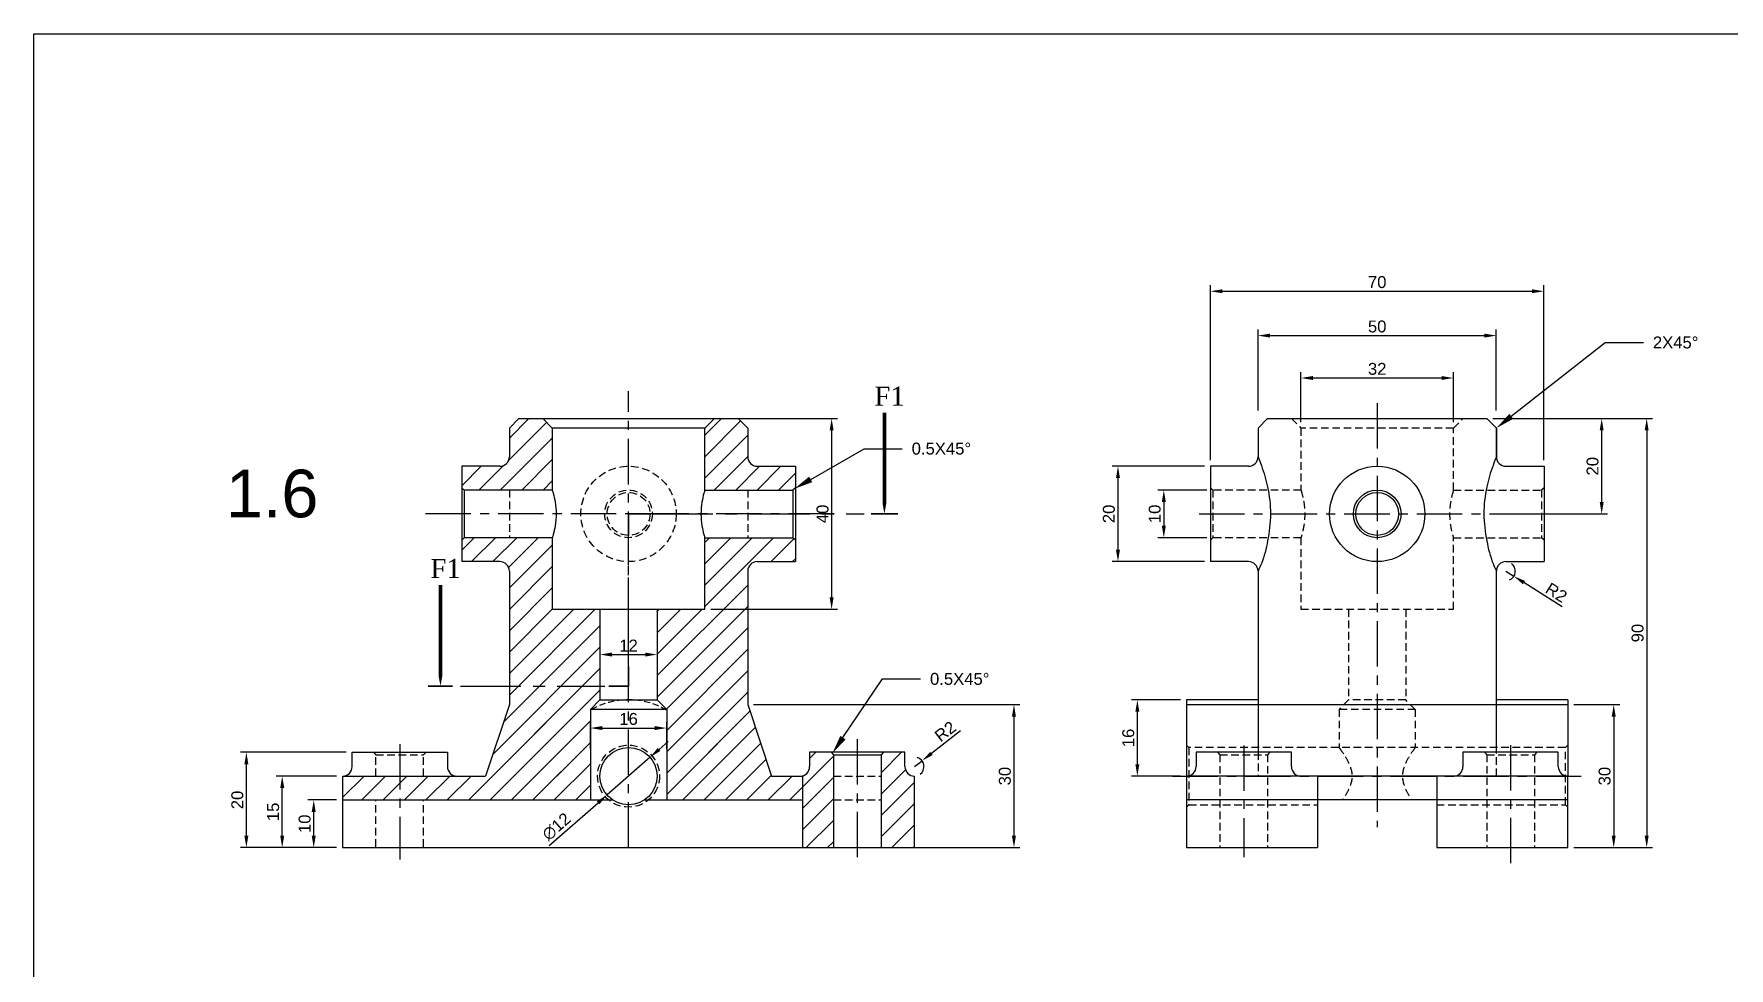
# Model space of a CAD drawing. Header units: millimetres. Extents: x 89 to 2222, y 348 to 1477.
# Drawn here: x 1557.5 to 1913.2, y 716.2 to 912.2 of the extents above; entities that cross this region are included whole.
import ezdxf
from ezdxf import colors
from ezdxf.entities.mleader import LeaderData, LeaderLine
from ezdxf.math import Vec2, Vec3

# ---------------------------------------------------------------- set-up
doc = ezdxf.new("R2010")
doc.units = ezdxf.units.MM
doc.header["$PDMODE"] = 32
doc.header["$PDSIZE"] = 1
doc.linetypes.add('CENTER', pattern=[50.8, 31.75, -6.35, 6.35, -6.35])
doc.linetypes.add('HIDDEN', pattern=[9.525, 6.35, -3.175])
doc.styles.get("Standard").update_dxf_attribs({"font": 'arial.ttf'})
doc.dimstyles.new('ISO-25', dxfattribs={"dimtxt": 2.5, "dimasz": 2.5, "dimexe": 1.25, "dimexo": 1.25, "dimtad": 1, "dimtxsty": 'Standard', "dimcen": 2.5, "dimclrd": 3, "dimclre": 3, "dimclrt": 3, "dimadec": 0, "dimazin": 0, "dimtfac": 1, "dimtmove": 0, "dimatfit": 3, "dimfxl": 1, "dimarcsym": 0})
pattern_1 = [(45, (1328.333, -758.83), (-2.245064, 2.245064), [])]

# ---------------------------------------------------------------- blocks, each defined once
blk = doc.blocks.new('*D116')
at = {"color": 3, "lineweight": -2, "transparency": 16777216}
for p, q in [((1863.63, 831.48), (1897.18, 831.48)), ((1895.93, 828.98), (1895.93, 743.98)), ((1880.63, 741.48), (1897.18, 741.48))]:
    blk.add_line(p, q, dxfattribs=at)
at = {"color": 3, "transparency": 16777216}
for points in [[(1895.51, 828.98), (1896.34, 828.98), (1895.93, 831.48)], [(1895.51, 743.98), (1896.34, 743.98), (1895.93, 741.48)]]:
    blk.add_solid(points, dxfattribs=at)
at = {"layer": 'Defpoints', "color": 0, "transparency": 16777216}
for p in [(1862.38, 831.48), (1879.38, 741.48), (1895.93, 741.48)]:
    blk.add_point(p, dxfattribs=at)
at = {"color": 3, "transparency": 16777216, "insert": (1894.03, 786.48), "char_height": 2.5, "attachment_point": 5, "rotation": 90}
blk.add_mtext('90', dxfattribs=at)
blk = doc.blocks.new('*D117')
at = {"color": 3, "lineweight": -2, "transparency": 16777216}
for p, q in [((1708.55, 771.48), (1764.42, 771.48)), ((1763.17, 768.98), (1763.17, 743.98)), ((1708.55, 741.48), (1764.42, 741.48))]:
    blk.add_line(p, q, dxfattribs=at)
at = {"color": 3, "transparency": 16777216}
for points in [[(1762.75, 768.98), (1763.58, 768.98), (1763.17, 771.48)], [(1762.75, 743.98), (1763.58, 743.98), (1763.17, 741.48)]]:
    blk.add_solid(points, dxfattribs=at)
at = {"layer": 'Defpoints', "color": 0, "transparency": 16777216}
for p in [(1707.3, 771.48), (1707.3, 741.48), (1763.17, 741.48)]:
    blk.add_point(p, dxfattribs=at)
at = {"color": 3, "transparency": 16777216, "insert": (1761.27, 756.48), "char_height": 2.5, "attachment_point": 5, "rotation": 90}
blk.add_mtext('30', dxfattribs=at)
blk = doc.blocks.new('*D118')
at = {"color": 3, "lineweight": -2, "transparency": 16777216}
for p, q in [((1621.05, 751.48), (1614.99, 751.48)), ((1616.24, 743.98), (1616.24, 748.98)), ((1621.05, 741.48), (1614.99, 741.48))]:
    blk.add_line(p, q, dxfattribs=at)
at = {"color": 3, "transparency": 16777216}
for points in [[(1615.82, 748.98), (1616.66, 748.98), (1616.24, 751.48)], [(1615.82, 743.98), (1616.66, 743.98), (1616.24, 741.48)]]:
    blk.add_solid(points, dxfattribs=at)
at = {"layer": 'Defpoints', "color": 0, "transparency": 16777216}
for p in [(1616.24, 751.48), (1622.3, 751.48), (1622.3, 741.48)]:
    blk.add_point(p, dxfattribs=at)
at = {"color": 3, "transparency": 16777216, "insert": (1614.34, 746.48), "char_height": 2.5, "attachment_point": 5, "rotation": 90}
blk.add_mtext('10', dxfattribs=at)
blk = doc.blocks.new('*D119')
at = {"color": 3, "lineweight": -2, "transparency": 16777216}
for p, q in [((1621.05, 756.48), (1608.38, 756.48)), ((1609.63, 743.98), (1609.63, 753.98)), ((1621.05, 741.48), (1608.38, 741.48))]:
    blk.add_line(p, q, dxfattribs=at)
at = {"color": 3, "transparency": 16777216}
for points in [[(1609.21, 753.98), (1610.05, 753.98), (1609.63, 756.48)], [(1609.21, 743.98), (1610.05, 743.98), (1609.63, 741.48)]]:
    blk.add_solid(points, dxfattribs=at)
at = {"layer": 'Defpoints', "color": 0, "transparency": 16777216}
for p in [(1609.63, 756.48), (1622.3, 756.48), (1622.3, 741.48)]:
    blk.add_point(p, dxfattribs=at)
at = {"color": 3, "transparency": 16777216, "insert": (1607.73, 748.98), "char_height": 2.5, "attachment_point": 5, "rotation": 90}
blk.add_mtext('15', dxfattribs=at)
blk = doc.blocks.new('*D120')
at = {"color": 3, "lineweight": -2, "transparency": 16777216}
for p, q in [((1623.05, 761.48), (1600.87, 761.48)), ((1602.12, 743.98), (1602.12, 758.98)), ((1621.05, 741.48), (1600.87, 741.48))]:
    blk.add_line(p, q, dxfattribs=at)
at = {"color": 3, "transparency": 16777216}
for points in [[(1601.7, 758.98), (1602.53, 758.98), (1602.12, 761.48)], [(1601.7, 743.98), (1602.53, 743.98), (1602.12, 741.48)]]:
    blk.add_solid(points, dxfattribs=at)
at = {"layer": 'Defpoints', "color": 0, "transparency": 16777216}
for p in [(1602.12, 761.48), (1624.3, 761.48), (1622.3, 741.48)]:
    blk.add_point(p, dxfattribs=at)
at = {"color": 3, "transparency": 16777216, "insert": (1600.22, 751.48), "char_height": 2.5, "attachment_point": 5, "rotation": 90}
blk.add_mtext('20', dxfattribs=at)
blk = doc.blocks.new('*D121')
at = {"color": 3, "lineweight": -2, "transparency": 16777216}
for p, q in [((1688.7, 762.07), (1690.58, 763.72)), ((1686.82, 760.43), (1677.79, 752.53)), ((1665.65, 741.91), (1675.9, 750.88))]:
    blk.add_line(p, q, dxfattribs=at)
at = {"color": 3, "transparency": 16777216}
for points in [[(1688.43, 762.39), (1688.97, 761.76), (1686.82, 760.43)], [(1675.63, 751.19), (1676.18, 750.57), (1677.79, 752.53)]]:
    blk.add_solid(points, dxfattribs=at)
at = {"layer": 'Defpoints', "color": 0, "transparency": 16777216}
for p in [(1686.82, 760.43), (1677.79, 752.53)]:
    blk.add_point(p, dxfattribs=at)
at = {"color": 3, "transparency": 16777216, "insert": (1667.18, 745.87), "char_height": 2.5, "attachment_point": 5, "rotation": 41.1705}
blk.add_mtext('∅12', dxfattribs=at)
blk = doc.blocks.new('*D122')
at = {"color": 3, "lineweight": -2, "transparency": 16777216}
for p, q in [((1798.13, 772.48), (1787.81, 772.48)), ((1789.06, 758.98), (1789.06, 769.98)), ((1798.13, 756.48), (1787.81, 756.48))]:
    blk.add_line(p, q, dxfattribs=at)
at = {"color": 3, "transparency": 16777216}
for points in [[(1788.64, 769.98), (1789.48, 769.98), (1789.06, 772.48)], [(1788.64, 758.98), (1789.48, 758.98), (1789.06, 756.48)]]:
    blk.add_solid(points, dxfattribs=at)
at = {"layer": 'Defpoints', "color": 0, "transparency": 16777216}
for p in [(1789.06, 772.48), (1799.38, 772.48), (1799.38, 756.48)]:
    blk.add_point(p, dxfattribs=at)
at = {"color": 3, "transparency": 16777216, "insert": (1787.16, 764.48), "char_height": 2.5, "attachment_point": 5, "rotation": 90}
blk.add_mtext('16', dxfattribs=at)
blk = doc.blocks.new('*D123')
at = {"color": 3, "lineweight": -2, "transparency": 16777216}
for p, q in [((1814.38, 833.19), (1814.38, 850.13)), ((1864.38, 833.19), (1864.38, 850.13)), ((1816.88, 848.88), (1861.88, 848.88))]:
    blk.add_line(p, q, dxfattribs=at)
at = {"color": 3, "transparency": 16777216}
for points in [[(1816.88, 849.3), (1816.88, 848.47), (1814.38, 848.88)], [(1861.88, 849.3), (1861.88, 848.47), (1864.38, 848.88)]]:
    blk.add_solid(points, dxfattribs=at)
at = {"layer": 'Defpoints', "color": 0, "transparency": 16777216}
for p in [(1864.38, 848.88), (1814.38, 831.94), (1864.38, 831.94)]:
    blk.add_point(p, dxfattribs=at)
at = {"color": 3, "transparency": 16777216, "insert": (1839.38, 850.78), "char_height": 2.5, "attachment_point": 5}
blk.add_mtext('50', dxfattribs=at)
blk = doc.blocks.new('*D124')
at = {"color": 3, "lineweight": -2, "transparency": 16777216}
for p, q in [((1823.38, 830.73), (1823.38, 841.24)), ((1825.88, 839.99), (1852.88, 839.99)), ((1855.38, 830.73), (1855.38, 841.24))]:
    blk.add_line(p, q, dxfattribs=at)
at = {"color": 3, "transparency": 16777216}
for points in [[(1825.88, 840.4), (1825.88, 839.57), (1823.38, 839.99)], [(1852.88, 840.4), (1852.88, 839.57), (1855.38, 839.99)]]:
    blk.add_solid(points, dxfattribs=at)
at = {"layer": 'Defpoints', "color": 0, "transparency": 16777216}
for p in [(1855.38, 839.99), (1823.38, 829.48), (1855.38, 829.48)]:
    blk.add_point(p, dxfattribs=at)
at = {"color": 3, "transparency": 16777216, "insert": (1839.38, 841.89), "char_height": 2.5, "attachment_point": 5}
blk.add_mtext('32', dxfattribs=at)
blk = doc.blocks.new('*D125')
at = {"color": 3, "lineweight": -2, "transparency": 16777216}
blk.add_line((1678.8, 781.98), (1685.8, 781.98), dxfattribs=at)
at = {"color": 3, "transparency": 16777216}
for points in [[(1678.8, 782.39), (1678.8, 781.56), (1676.3, 781.98)], [(1685.8, 782.39), (1685.8, 781.56), (1688.3, 781.98)]]:
    blk.add_solid(points, dxfattribs=at)
at = {"layer": 'Defpoints', "color": 0, "transparency": 16777216}
for p in [(1676.3, 781.98), (1688.3, 781.98), (1688.3, 781.98)]:
    blk.add_point(p, dxfattribs=at)
at = {"color": 3, "transparency": 16777216, "insert": (1682.3, 783.86), "char_height": 2.5, "attachment_point": 5}
blk.add_mtext('12', dxfattribs=at)
blk = doc.blocks.new('*D126')
at = {"color": 3, "lineweight": -2, "transparency": 16777216}
for p, q in [((1674.3, 762.23), (1674.3, 767.81)), ((1676.8, 766.56), (1687.8, 766.56)), ((1690.3, 762.23), (1690.3, 767.81))]:
    blk.add_line(p, q, dxfattribs=at)
at = {"color": 3, "transparency": 16777216}
for points in [[(1676.8, 766.98), (1676.8, 766.14), (1674.3, 766.56)], [(1687.8, 766.98), (1687.8, 766.14), (1690.3, 766.56)]]:
    blk.add_solid(points, dxfattribs=at)
at = {"layer": 'Defpoints', "color": 0, "transparency": 16777216}
for p in [(1690.3, 766.56), (1674.3, 760.98), (1690.3, 760.98)]:
    blk.add_point(p, dxfattribs=at)
at = {"color": 3, "transparency": 16777216, "insert": (1682.3, 768.46), "char_height": 2.5, "attachment_point": 5}
blk.add_mtext('16', dxfattribs=at)
blk = doc.blocks.new('*D127')
at = {"color": 3, "lineweight": -2, "transparency": 16777216}
for p, q in [((1803.13, 821.48), (1783.74, 821.48)), ((1784.99, 818.98), (1784.99, 803.98)), ((1803.13, 801.48), (1783.74, 801.48))]:
    blk.add_line(p, q, dxfattribs=at)
at = {"color": 3, "transparency": 16777216}
for points in [[(1784.57, 818.98), (1785.41, 818.98), (1784.99, 821.48)], [(1784.57, 803.98), (1785.41, 803.98), (1784.99, 801.48)]]:
    blk.add_solid(points, dxfattribs=at)
at = {"layer": 'Defpoints', "color": 0, "transparency": 16777216}
for p in [(1804.38, 821.48), (1784.99, 801.48), (1804.38, 801.48)]:
    blk.add_point(p, dxfattribs=at)
at = {"color": 3, "transparency": 16777216, "insert": (1783.09, 811.48), "char_height": 2.5, "attachment_point": 5, "rotation": 90}
blk.add_mtext('20', dxfattribs=at)
blk = doc.blocks.new('*D128')
at = {"color": 3, "lineweight": -2, "transparency": 16777216}
for p, q in [((1803.63, 816.48), (1793.36, 816.48)), ((1794.61, 813.98), (1794.61, 808.98)), ((1803.63, 806.48), (1793.36, 806.48))]:
    blk.add_line(p, q, dxfattribs=at)
at = {"color": 3, "transparency": 16777216}
for points in [[(1794.2, 813.98), (1795.03, 813.98), (1794.61, 816.48)], [(1794.2, 808.98), (1795.03, 808.98), (1794.61, 806.48)]]:
    blk.add_solid(points, dxfattribs=at)
at = {"layer": 'Defpoints', "color": 0, "transparency": 16777216}
for p in [(1804.88, 816.48), (1794.61, 806.48), (1804.88, 806.48)]:
    blk.add_point(p, dxfattribs=at)
at = {"color": 3, "transparency": 16777216, "insert": (1792.71, 811.48), "char_height": 2.5, "attachment_point": 5, "rotation": 90}
blk.add_mtext('10', dxfattribs=at)
blk = doc.blocks.new('*D129')
at = {"color": 3, "lineweight": -2, "transparency": 16777216}
for p, q in [((1699.55, 831.48), (1726.16, 831.48)), ((1724.91, 828.98), (1724.91, 793.98)), ((1699.55, 791.48), (1726.16, 791.48))]:
    blk.add_line(p, q, dxfattribs=at)
at = {"color": 3, "transparency": 16777216}
for points in [[(1724.49, 828.98), (1725.33, 828.98), (1724.91, 831.48)], [(1724.49, 793.98), (1725.33, 793.98), (1724.91, 791.48)]]:
    blk.add_solid(points, dxfattribs=at)
at = {"layer": 'Defpoints', "color": 0, "transparency": 16777216}
for p in [(1698.3, 831.48), (1698.3, 791.48), (1724.91, 791.48)]:
    blk.add_point(p, dxfattribs=at)
at = {"color": 3, "transparency": 16777216, "insert": (1723.01, 811.48), "char_height": 2.5, "attachment_point": 5, "rotation": 90}
blk.add_mtext('40', dxfattribs=at)
blk = doc.blocks.new('*D130')
at = {"color": 3, "lineweight": -2, "transparency": 16777216}
for p, q in [((1804.38, 822.73), (1804.38, 859.43)), ((1806.88, 858.18), (1871.88, 858.18)), ((1874.38, 822.73), (1874.38, 859.43))]:
    blk.add_line(p, q, dxfattribs=at)
at = {"color": 3, "transparency": 16777216}
for points in [[(1806.88, 858.6), (1806.88, 857.77), (1804.38, 858.18)], [(1871.88, 858.6), (1871.88, 857.77), (1874.38, 858.18)]]:
    blk.add_solid(points, dxfattribs=at)
at = {"layer": 'Defpoints', "color": 0, "transparency": 16777216}
for p in [(1874.38, 858.18), (1804.38, 821.48), (1874.38, 821.48)]:
    blk.add_point(p, dxfattribs=at)
at = {"color": 3, "transparency": 16777216, "insert": (1839.38, 860.09), "char_height": 2.5, "attachment_point": 5}
blk.add_mtext('70', dxfattribs=at)
blk = doc.blocks.new('*D131')
at = {"color": 3, "lineweight": -2, "transparency": 16777216}
for p, q in [((1863.63, 831.48), (1887.73, 831.48)), ((1886.48, 828.98), (1886.48, 813.98)), ((1863.63, 811.48), (1887.73, 811.48))]:
    blk.add_line(p, q, dxfattribs=at)
at = {"color": 3, "transparency": 16777216}
for points in [[(1886.07, 828.98), (1886.9, 828.98), (1886.48, 831.48)], [(1886.07, 813.98), (1886.9, 813.98), (1886.48, 811.48)]]:
    blk.add_solid(points, dxfattribs=at)
at = {"layer": 'Defpoints', "color": 0, "transparency": 16777216}
for p in [(1862.38, 831.48), (1862.38, 811.48), (1886.48, 811.48)]:
    blk.add_point(p, dxfattribs=at)
at = {"color": 3, "transparency": 16777216, "insert": (1884.58, 821.48), "char_height": 2.5, "attachment_point": 5, "rotation": 90}
blk.add_mtext('20', dxfattribs=at)
blk = doc.blocks.new('*D132')
at = {"color": 3, "lineweight": -2, "transparency": 16777216}
for p, q in [((1866.38, 799.48), (1868.07, 798.41)), ((1878.19, 791.99), (1870.18, 797.07))]:
    blk.add_line(p, q, dxfattribs=at)
blk.add_arc((1866.38, 799.48), 2, 291.8129, 54.1901, dxfattribs=at)
at = {"color": 3, "transparency": 16777216}
blk.add_solid([(1870.41, 797.42), (1869.96, 796.71), (1868.07, 798.41)], dxfattribs=at)
at = {"layer": 'Defpoints', "color": 0, "transparency": 16777216}
for p in [(1866.38, 799.48), (1868.07, 798.41)]:
    blk.add_point(p, dxfattribs=at)
at = {"color": 3, "transparency": 16777216, "insert": (1876.98, 794.98), "char_height": 2.5, "attachment_point": 5, "rotation": 327.6227}
blk.add_mtext('R2', dxfattribs=at)
blk = doc.blocks.new('*D133')
at = {"color": 3, "lineweight": -2, "transparency": 16777216}
for p, q in [((1751.98, 765.99), (1745.86, 761.24)), ((1742.3, 758.48), (1743.88, 759.7))]:
    blk.add_line(p, q, dxfattribs=at)
blk.add_arc((1742.3, 758.48), 2, 305.8099, 73.6213, dxfattribs=at)
at = {"color": 3, "transparency": 16777216}
blk.add_solid([(1745.6, 761.56), (1746.11, 760.91), (1743.88, 759.7)], dxfattribs=at)
at = {"layer": 'Defpoints', "color": 0, "transparency": 16777216}
for p in [(1742.3, 758.48), (1743.88, 759.7)]:
    blk.add_point(p, dxfattribs=at)
at = {"color": 3, "transparency": 16777216, "insert": (1748.76, 765.86), "char_height": 2.5, "attachment_point": 5, "rotation": 37.8114}
blk.add_mtext('R2', dxfattribs=at)
blk = doc.blocks.new('*D183')
at = {"color": 3, "lineweight": -2, "transparency": 16777216}
for p, q in [((1880.63, 771.48), (1890.26, 771.48)), ((1889.01, 768.98), (1889.01, 743.98)), ((1880.63, 741.48), (1890.26, 741.48))]:
    blk.add_line(p, q, dxfattribs=at)
at = {"color": 3, "transparency": 16777216}
for points in [[(1888.59, 768.98), (1889.42, 768.98), (1889.01, 771.48)], [(1888.59, 743.98), (1889.42, 743.98), (1889.01, 741.48)]]:
    blk.add_solid(points, dxfattribs=at)
at = {"layer": 'Defpoints', "color": 0, "transparency": 16777216}
for p in [(1879.38, 771.48), (1879.38, 741.48), (1889.01, 741.48)]:
    blk.add_point(p, dxfattribs=at)
at = {"color": 3, "transparency": 16777216, "insert": (1887.11, 756.48), "char_height": 2.5, "attachment_point": 5, "rotation": 90}
blk.add_mtext('30', dxfattribs=at)

msp = doc.modelspace()

# ---------------------------------------------------------------- hatches: boundary and pattern name
h = msp.add_hatch()
h.set_pattern_fill('ANSI31', color=4)
h.set_pattern_definition(pattern_1)
h.paths.add_polyline_path([(1707.302, 799.477, -0.4142136), (1709.302, 801.477), (1717.302, 801.477), (1717.302, 805.977), (1716.802, 806.477), (1698.302, 806.477), (1698.302, 791.477), (1688.302, 791.477), (1688.302, 772.477), (1690.302, 770.477), (1690.302, 756.477), (1712.302, 756.477), (1707.302, 771.477)])
h.paths.add_polyline_path([(1717.302, 821.477), (1709.302, 821.477, -0.4142136), (1707.302, 823.477), (1707.302, 829.477), (1705.302, 831.477), (1700.302, 831.477), (1698.302, 829.477), (1698.302, 816.477), (1716.802, 816.477), (1717.302, 816.977)])
h.paths.add_polyline_path([(1666.302, 829.477), (1664.302, 831.477), (1659.302, 831.477), (1657.302, 829.477), (1657.302, 823.477, -0.4142136), (1655.302, 821.477), (1647.302, 821.477), (1647.302, 816.977), (1647.802, 816.477), (1666.302, 816.477)])
h.paths.add_polyline_path([(1666.302, 806.477), (1647.802, 806.477), (1647.302, 805.977), (1647.302, 801.477), (1655.302, 801.477, -0.4142136), (1657.302, 799.477), (1657.302, 771.477), (1652.302, 756.477), (1674.302, 756.477), (1674.302, 770.477), (1676.302, 772.477), (1676.302, 791.477), (1666.302, 791.477)])
h = msp.add_hatch()
h.set_pattern_fill('ANSI31', color=4)
h.set_pattern_definition(pattern_1)
h.paths.add_polyline_path([(1674.302, 751.477), (1674.302, 770.477), (1676.302, 772.477), (1676.302, 791.477), (1666.302, 791.477), (1666.302, 806.477), (1647.802, 806.477), (1647.302, 805.977), (1647.302, 801.477), (1655.302, 801.477, -0.4142136), (1657.302, 799.477), (1657.302, 771.477), (1652.302, 756.477), (1646.302, 756.477), (1622.302, 756.477), (1622.302, 751.477)])
h = msp.add_hatch()
h.set_pattern_fill('ANSI31', color=4)
h.set_pattern_definition(pattern_1)
h.paths.add_polyline_path([(1718.802, 756.477), (1718.302, 756.477), (1712.302, 756.477), (1707.302, 771.477), (1707.302, 799.477, -0.4142136), (1709.302, 801.477), (1717.302, 801.477), (1717.302, 805.977), (1716.802, 806.477), (1698.302, 806.477), (1698.302, 791.477), (1688.302, 791.477), (1688.302, 772.477), (1690.302, 770.477), (1690.302, 751.477), (1718.802, 751.477)])
h = msp.add_hatch()
h.set_pattern_fill('ANSI31', color=4)
h.set_pattern_definition(pattern_1)
h.paths.add_polyline_path([(1725.302, 760.977), (1724.802, 761.477), (1720.302, 761.477), (1720.302, 758.477, -0.3419987), (1718.802, 756.54), (1718.802, 741.477), (1725.302, 741.477)])
h.paths.add_polyline_path([(1742.302, 756.477, -0.4142136), (1740.302, 758.477), (1740.302, 761.477), (1735.802, 761.477), (1735.302, 760.977), (1735.302, 741.477), (1742.302, 741.477)])
h = msp.add_hatch()
h.set_pattern_fill('ANSI31', color=256)
h.set_pattern_definition(pattern_1)
h.paths.add_polyline_path([(1634.302, 756.477), (1622.302, 756.477), (1622.302, 751.477), (1634.302, 751.477)])

# ---------------------------------------------------------------- linework, layer by layer
at = {"color": 1, "linetype": 'CENTER', "ltscale": 0.3}
for p, q in [((1682.302, 741.477), (1682.302, 837.228)), ((1839.382, 834.702), (1839.382, 745.744)), ((1725.432, 811.477), (1639.172, 811.477)), ((1802, 811.477), (1879.756, 811.477)), ((1634.302, 763.194), (1634.302, 739.009)), ((1730.302, 764.239), (1730.302, 739.371)), ((1811.382, 762.922), (1811.382, 739.476)), ((1867.382, 762.976), (1867.382, 738.11)), ((1796.451, 756.477), (1884.012, 756.477))]:
    msp.add_line(p, q, dxfattribs=at)
for p, q in [((1659.302, 831.477), (1657.302, 829.477)), ((1657.302, 829.477), (1657.302, 823.477)), ((1659.302, 831.477), (1664.302, 831.477)), ((1664.302, 831.477), (1666.302, 829.477)), ((1664.302, 831.477), (1700.302, 831.477)), ((1666.302, 829.477), (1666.302, 816.477)), ((1698.302, 829.477), (1666.302, 829.477)), ((1698.302, 829.477), (1700.302, 831.477)), ((1698.302, 816.477), (1698.302, 829.477)), ((1700.302, 831.477), (1705.302, 831.477)), ((1705.302, 831.477), (1707.302, 829.477)), ((1707.302, 829.477), (1707.302, 823.477)), ((1816.382, 831.477), (1814.382, 829.477)), ((1814.382, 829.477), (1814.382, 823.477)), ((1816.382, 831.477), (1821.382, 831.477)), ((1821.382, 831.477), (1857.382, 831.477)), ((1857.382, 831.477), (1862.382, 831.477)), ((1862.382, 831.477), (1864.382, 829.477)), ((1864.382, 829.477), (1864.382, 823.477)), ((1864.382, 823.477), (1864.382, 829.477)), ((1655.302, 821.477), (1647.302, 821.477)), ((1647.302, 821.477), (1647.302, 801.477)), ((1709.302, 821.477), (1717.302, 821.477)), ((1717.302, 821.477), (1717.302, 801.477)), ((1812.382, 821.477), (1804.382, 821.477)), ((1804.382, 821.477), (1804.382, 801.477)), ((1866.382, 821.477), (1874.382, 821.477)), ((1874.382, 821.477), (1874.382, 801.477)), ((1647.302, 816.977), (1647.802, 816.477)), ((1657.302, 816.477), (1647.802, 816.477)), ((1666.302, 816.477), (1647.802, 816.477)), ((1647.802, 816.477), (1647.802, 806.477)), ((1698.302, 816.477), (1716.802, 816.477)), ((1707.302, 816.477), (1716.802, 816.477)), ((1717.302, 816.977), (1716.802, 816.477)), ((1716.802, 816.477), (1716.802, 806.477)), ((1647.302, 805.977), (1647.802, 806.477)), ((1657.302, 806.477), (1647.802, 806.477)), ((1666.302, 806.477), (1647.802, 806.477)), ((1666.302, 806.477), (1666.302, 791.477)), ((1698.302, 791.477), (1698.302, 806.477)), ((1698.302, 806.477), (1716.802, 806.477)), ((1707.302, 806.477), (1716.802, 806.477)), ((1717.302, 805.977), (1716.802, 806.477)), ((1655.302, 801.477), (1647.302, 801.477)), ((1709.302, 801.477), (1717.302, 801.477)), ((1812.382, 801.477), (1804.382, 801.477)), ((1866.382, 801.477), (1874.382, 801.477)), ((1657.302, 799.477), (1657.302, 771.477)), ((1707.302, 799.477), (1707.302, 771.477)), ((1814.382, 799.477), (1814.382, 761.477)), ((1864.382, 761.477), (1864.382, 799.477)), ((1666.302, 791.477), (1698.302, 791.477)), ((1676.302, 791.477), (1676.302, 772.477)), ((1688.302, 791.477), (1688.302, 772.477)), ((1674.302, 770.477), (1676.302, 772.477)), ((1676.302, 772.477), (1688.302, 772.477)), ((1682.302, 775.335), (1682.302, 775.335)), ((1690.302, 770.477), (1688.302, 772.477)), ((1799.382, 772.477), (1799.382, 756.477)), ((1814.382, 772.477), (1799.382, 772.477)), ((1879.382, 772.477), (1864.382, 772.477)), ((1879.382, 772.477), (1879.382, 756.477)), ((1657.302, 771.477), (1652.302, 756.477)), ((1674.302, 770.477), (1674.302, 751.477)), ((1690.302, 770.477), (1674.302, 770.477)), ((1690.302, 770.477), (1690.302, 751.477)), ((1707.302, 771.477), (1712.302, 756.477)), ((1799.382, 771.477), (1879.382, 771.477)), ((1624.302, 758.477), (1624.302, 761.477)), ((1624.302, 761.477), (1644.302, 761.477)), ((1644.302, 761.477), (1644.302, 758.477)), ((1740.302, 761.477), (1720.302, 761.477)), ((1720.302, 761.477), (1720.302, 758.477)), ((1740.302, 758.477), (1740.302, 761.477)), ((1821.382, 761.477), (1801.382, 761.477)), ((1801.382, 761.477), (1801.382, 758.477)), ((1821.382, 758.477), (1821.382, 761.477)), ((1877.382, 761.477), (1857.382, 761.477)), ((1857.382, 761.477), (1857.382, 758.477)), ((1877.382, 758.477), (1877.382, 761.477)), ((1879.382, 762.977), (1878.882, 762.477)), ((1725.302, 760.977), (1725.302, 741.477)), ((1725.302, 760.977), (1735.302, 760.977)), ((1735.302, 760.977), (1735.302, 741.477)), ((1622.302, 756.477), (1622.302, 741.477)), ((1622.302, 756.477), (1622.302, 756.477)), ((1622.302, 756.477), (1646.302, 756.477)), ((1646.302, 756.477), (1652.302, 756.477)), ((1712.302, 756.477), (1718.302, 756.477)), ((1718.302, 756.477), (1718.802, 756.477)), ((1718.802, 756.54), (1718.802, 741.477)), ((1742.302, 741.477), (1742.302, 756.477)), ((1879.382, 756.477), (1799.382, 756.477)), ((1799.382, 756.477), (1799.382, 741.477)), ((1826.882, 756.477), (1826.882, 741.477)), ((1851.882, 756.477), (1851.882, 741.477)), ((1879.382, 741.477), (1879.382, 756.477)), ((1622.302, 751.477), (1678.985, 751.477)), ((1685.618, 751.477), (1718.802, 751.477)), ((1879.382, 751.477), (1799.382, 751.477)), ((1622.302, 741.477), (1742.302, 741.477)), ((1799.382, 741.477), (1826.882, 741.477)), ((1851.882, 741.477), (1879.382, 741.477))]:
    msp.add_line(p, q)
at = {"linetype": 'HIDDEN', "ltscale": 0.25}
for p, q in [((1821.382, 831.477), (1823.382, 829.477)), ((1855.382, 829.477), (1823.382, 829.477)), ((1823.382, 829.477), (1823.382, 816.477)), ((1855.382, 829.477), (1857.382, 831.477)), ((1855.382, 816.477), (1855.382, 829.477)), ((1657.302, 816.477), (1657.302, 806.477)), ((1707.302, 816.477), (1707.302, 806.477)), ((1804.382, 816.977), (1804.882, 816.477)), ((1823.382, 816.477), (1804.882, 816.477)), ((1804.882, 816.477), (1804.882, 806.477)), ((1855.382, 816.477), (1873.882, 816.477)), ((1874.382, 816.977), (1873.882, 816.477)), ((1873.882, 816.477), (1873.882, 806.477)), ((1804.382, 805.977), (1804.882, 806.477)), ((1823.382, 806.477), (1804.882, 806.477)), ((1823.382, 806.477), (1823.382, 791.477)), ((1855.382, 806.477), (1873.882, 806.477)), ((1855.382, 791.477), (1855.382, 806.477)), ((1874.382, 805.977), (1873.882, 806.477)), ((1823.382, 791.477), (1855.382, 791.477)), ((1833.382, 791.477), (1833.382, 772.477)), ((1845.382, 791.477), (1845.382, 772.477)), ((1833.382, 772.477), (1831.382, 770.477)), ((1845.382, 772.477), (1833.382, 772.477)), ((1847.382, 770.477), (1845.382, 772.477)), ((1831.382, 770.477), (1831.382, 762.473)), ((1847.382, 770.477), (1831.382, 770.477)), ((1847.382, 770.477), (1847.382, 762.477)), ((1628.802, 761.477), (1629.302, 760.977)), ((1639.802, 761.477), (1639.302, 760.977)), ((1724.802, 761.477), (1725.302, 760.977)), ((1735.802, 761.477), (1735.302, 760.977)), ((1799.381, 762.977), (1799.881, 762.477)), ((1878.882, 762.477), (1799.881, 762.477)), ((1799.881, 762.477), (1799.881, 750.477)), ((1805.882, 761.477), (1806.382, 760.977)), ((1814.382, 761.477), (1814.382, 756.477)), ((1816.882, 761.477), (1816.382, 760.977)), ((1861.882, 761.477), (1862.382, 760.977)), ((1864.382, 756.477), (1864.382, 761.477)), ((1872.882, 761.477), (1872.382, 760.977)), ((1878.882, 750.477), (1878.882, 762.477)), ((1629.302, 760.977), (1639.302, 760.977)), ((1629.302, 756.477), (1629.302, 760.977)), ((1639.302, 756.477), (1639.302, 760.977)), ((1806.382, 760.977), (1806.382, 741.477)), ((1806.382, 760.977), (1816.382, 760.977)), ((1816.382, 760.977), (1816.382, 741.477)), ((1862.382, 760.977), (1862.382, 741.477)), ((1862.382, 760.977), (1872.382, 760.977)), ((1872.382, 760.977), (1872.382, 741.477)), ((1725.302, 756.477), (1735.302, 756.477)), ((1629.302, 741.675), (1629.302, 751.477)), ((1639.302, 741.675), (1639.302, 751.477)), ((1725.302, 751.477), (1735.302, 751.477)), ((1799.381, 749.977), (1799.881, 750.477)), ((1799.881, 750.477), (1826.882, 750.477)), ((1851.882, 750.477), (1878.882, 750.477)), ((1879.382, 749.977), (1878.882, 750.477))]:
    msp.add_line(p, q, dxfattribs=at)
at = {"color": 6, "lineweight": 35}
for p, q in [((1682.302, 811.477), (1686.802, 811.477)), ((1682.302, 811.477), (1682.302, 806.977)), ((1733.177, 811.477), (1738.795, 811.477)), ((1682.302, 779.45), (1682.302, 775.335)), ((1645.392, 775.335), (1640.276, 775.335)), ((1682.302, 775.335), (1678.16, 775.335))]:
    msp.add_line(p, q, dxfattribs=at)
at = {"color": 0, "linetype": 'CENTER', "ltscale": 0.4}
for p, q in [((1687.302, 811.477), (1731.714, 811.477)), ((1682.302, 780.335), (1682.302, 806.477)), ((1647.032, 775.335), (1677.302, 775.335))]:
    msp.add_line(p, q, dxfattribs=at)
msp.add_lwpolyline([(1557.53, 912.162), (2222.119, 912.162), (2222.119, 520.264), (1557.53, 520.264)], close=True)
at = {"color": 6}
for points in [[(1735.986, 811.477, 0, 2.25, 0), (1735.986, 817.727, 0.75, 0.75, 0), (1735.986, 832.727, 0.75, 0.75, 0)], [(1642.834, 775.335, 0, 2.25, 0), (1642.834, 781.585, 0.75, 0.75, 0), (1642.834, 796.585, 0.75, 0.75, 0)]]:
    msp.add_lwpolyline(points, format="xyseb", dxfattribs=at)
at = {"linetype": 'HIDDEN', "ltscale": 0.25}
for centre, radius in [((1682.302, 811.477), 10), ((1682.302, 811.477), 5), ((1682.302, 811.477), 4.5), ((1682.302, 756.477), 6.5)]:
    msp.add_circle(centre, radius, dxfattribs=at)
for centre, radius in [((1839.382, 811.477), 10), ((1839.382, 811.477), 5), ((1839.382, 811.477), 4.5), ((1682.302, 756.477), 6)]:
    msp.add_circle(centre, radius)
for centre, start, end in [((1655.302, 823.477), 270, 0), ((1709.302, 823.477), 180, 270), ((1812.382, 823.477), 270, 0), ((1866.382, 823.477), 180, 270), ((1655.302, 799.477), 0, 90), ((1709.302, 799.477), 90, 180), ((1812.382, 799.477), 0, 90), ((1866.382, 799.477), 90, 180), ((1622.302, 758.477), 270, 0), ((1646.302, 758.477), 180, 270), ((1718.302, 758.477), 270, 0), ((1742.302, 758.477), 180, 270), ((1799.382, 758.477), 270, 0), ((1823.382, 758.477), 180, 270), ((1855.382, 758.477), 270, 0), ((1879.382, 758.477), 180, 270)]:
    msp.add_arc(centre, 2, start, end)
at = {"linetype": 'HIDDEN', "ltscale": 0.2}
msp.add_arc((1682.302, 756.477), 16, 60, 120, dxfattribs=at)
for points in [[(1814.382, 823.477), (1815.083, 821.659), (1816.382, 817.134), (1816.987, 811.477), (1816.382, 805.819), (1815.083, 801.084), (1814.382, 799.477)], [(1864.382, 823.477), (1863.681, 821.659), (1862.381, 817.134), (1861.777, 811.477), (1862.381, 805.819), (1863.681, 801.084), (1864.382, 799.477)], [(1666.302, 816.477), (1666.498, 815.807), (1666.899, 813.977), (1667.103, 811.477), (1666.899, 808.977), (1666.498, 807.146), (1666.302, 806.477)], [(1698.302, 816.477), (1698.105, 815.807), (1697.705, 813.977), (1697.5, 811.477), (1697.705, 808.977), (1698.105, 807.146), (1698.302, 806.477)]]:
    msp.add_spline(points, degree=3)
at = {"linetype": 'HIDDEN', "ltscale": 0.25}
for points in [[(1823.382, 816.477), (1823.578, 815.807), (1823.979, 813.977), (1824.183, 811.477), (1823.979, 808.977), (1823.578, 807.146), (1823.382, 806.477)], [(1855.382, 816.477), (1855.185, 815.807), (1854.785, 813.977), (1854.58, 811.477), (1854.785, 808.977), (1855.185, 807.146), (1855.382, 806.477)]]:
    msp.add_spline(points, degree=3, dxfattribs=at)
for points in [[(1831.379, 762.477), (1831.576, 762.21), (1832.279, 761.252), (1833.475, 759.388), (1834.423, 756.477), (1833.501, 753.645), (1832.543, 752.113), (1832.101, 751.477)], [(1847.382, 762.477), (1847.185, 762.21), (1846.482, 761.252), (1845.286, 759.388), (1844.338, 756.477), (1845.26, 753.645), (1846.218, 752.113), (1846.66, 751.477)]]:
    msp.add_open_spline(points, degree=3, knots=[0, 0, 0, 0, 0.9934763, 3.5627441, 6.6653385, 9.7679329, 12.0972995, 12.0972995, 12.0972995, 12.0972995], dxfattribs=at)

# ---------------------------------------------------------------- texts
at = {"color": 6, "char_height": 4, "attachment_point": 7}
for insert in [(1733.873, 834.175), (1640.721, 798.034)]:
    msp.add_mtext_dynamic_manual_height_columns('{\\fTimes New Roman|b0|i0|c0|p18;F1}', width=4.10595, gutter_width=12.5, heights=[0], dxfattribs=dict(at, insert=insert))
at = {"color": 3, "insert": (1597.802, 820.763), "char_height": 10, "attachment_point": 1}
msp.add_mtext_dynamic_manual_height_columns('1.6', width=25.87837, gutter_width=12.5, heights=[0], dxfattribs=at)

# ---------------------------------------------------------------- dimensions: what is measured, and where the dimension line sits
for base, p1, p2, picture, middle in [((1874.382, 858.184), (1804.382, 821.477), (1874.382, 821.477), '*D130', (1839.382, 858.184)), ((1864.382, 848.884), (1814.382, 831.935), (1864.382, 831.935), '*D123', (1839.382, 848.884)), ((1855.382, 839.987), (1823.382, 829.477), (1855.382, 829.477), '*D124', (1839.382, 839.987))]:
    dim = msp.add_linear_dim(base=base, p1=p1, p2=p2, dimstyle='ISO-25')
    dim.commit()
    dim.dimension.update_dxf_attribs({"geometry": picture, "text_midpoint": middle, "dimtype": 160})
for base, p1, p2, picture, middle in [((1724.91, 791.477), (1698.302, 831.477), (1698.302, 791.477), '*D129', (1723.009, 811.477)), ((1784.99, 801.477), (1804.382, 821.477), (1804.382, 801.477), '*D127', (1783.088, 811.477)), ((1794.614, 806.477), (1804.882, 816.477), (1804.882, 806.477), '*D128', (1792.713, 811.477)), ((1789.059, 772.477), (1799.382, 756.477), (1799.382, 772.477), '*D122', (1787.158, 764.477)), ((1763.168, 741.477), (1707.302, 771.477), (1707.302, 741.477), '*D117', (1761.265, 756.477)), ((1889.008, 741.477), (1879.382, 771.477), (1879.382, 741.477), '*D183', (1887.106, 756.477)), ((1602.117, 761.477), (1622.302, 741.477), (1624.302, 761.477), '*D120', (1600.215, 751.477)), ((1609.63, 756.477), (1622.302, 741.477), (1622.302, 756.477), '*D119', (1607.729, 748.977)), ((1616.241, 751.477), (1622.302, 741.477), (1622.302, 751.477), '*D118', (1614.34, 746.477))]:
    dim = msp.add_linear_dim(base=base, p1=p1, p2=p2, angle=90, dimstyle='ISO-25')
    dim.commit()
    dim.dimension.update_dxf_attribs({"geometry": picture, "text_midpoint": middle})
for base, p2, picture, middle in [((1895.927, 741.477), (1879.382, 741.477), '*D116', (1895.927, 786.477)), ((1886.483, 811.477), (1862.382, 811.477), '*D131', (1886.483, 821.477))]:
    dim = msp.add_linear_dim(base=base, p1=(1862.382, 831.477), p2=p2, angle=90, dimstyle='ISO-25')
    dim.commit()
    dim.dimension.update_dxf_attribs({"geometry": picture, "text_midpoint": middle, "dimtype": 160})
dim = msp.add_radius_dim(center=(1866.382, 799.477), mpoint=(1868.071, 798.406), dimstyle='ISO-25')
dim.commit()
dim.dimension.update_dxf_attribs({"geometry": '*D132', "text_midpoint": (1875.974, 793.395), "dimtype": 164})
for base, p1, p2, picture, middle in [((1688.302, 781.977), (1676.302, 781.977), (1688.302, 781.977), '*D125', (1682.302, 783.857)), ((1690.302, 766.559), (1674.302, 760.977), (1690.302, 760.977), '*D126', (1682.302, 768.46))]:
    dim = msp.add_linear_dim(base=base, p1=p1, p2=p2, dimstyle='ISO-25')
    dim.commit()
    dim.dimension.update_dxf_attribs({"geometry": picture, "text_midpoint": middle})
dim = msp.add_radius_dim(center=(1742.302, 758.477), mpoint=(1743.882, 759.703), dimstyle='ISO-25')
dim.commit()
dim.dimension.update_dxf_attribs({"geometry": '*D133', "text_midpoint": (1748.756, 765.864)})
dim = msp.add_diameter_dim_2p(p1=(1686.818, 760.426), p2=(1677.785, 752.527), dimstyle='ISO-25')
dim.commit()
dim.dimension.update_dxf_attribs({"geometry": '*D121', "text_midpoint": (1668.481, 744.39), "dimtype": 163})

# ---------------------------------------------------------------- leaders
ml = msp.add_multileader_mtext('Standard')
ml.set_content('{\\C3;2X45%%D}', color=256)
ml.set_leader_properties(color=3)
ml.build(insert=Vec2(0, 0))
ctx = ml.context
ctx.base_point, ctx.char_height, ctx.plane_origin = Vec3(1895.231, 847.425), 2.5, Vec3(1864.382, 829.477)
notes = []
notes.append((ctx, [(0, (1, 1, 0), (1887.231, 847.425), (1, 0), 8, [(0, [(1864.382, 829.477)], 0, [])])]))
ctx.mtext.insert, ctx.mtext.flow_direction = Vec3(1897.231, 848.697), 5
ml = msp.add_multileader_mtext('Standard')
ml.set_content('{\\C3;0.5X45%%D}', color=256)
ml.set_leader_properties(color=3)
ml.build(insert=Vec2(0, 0))
ctx = ml.context
ctx.base_point, ctx.char_height, ctx.plane_origin = Vec3(1739.709, 825.163), 2.5, Vec3(1717.052, 816.727)
notes.append((ctx, [(0, (1, 1, 0), (1731.709, 825.163), (1, 0), 8, [(0, [(1717.052, 816.727)], 0, [])])]))
ctx.mtext.insert, ctx.mtext.flow_direction = Vec3(1741.709, 826.434), 5
ml = msp.add_multileader_mtext('Standard')
ml.set_content('{\\C3;0.5X45%%D}', color=256)
ml.set_leader_properties(color=3)
ml.build(insert=Vec2(0, 0))
ctx = ml.context
ctx.base_point, ctx.char_height, ctx.plane_origin = Vec3(1743.556, 776.856), 2.5, Vec3(1725.052, 761.227)
notes.append((ctx, [(0, (1, 1, 0), (1735.556, 776.856), (1, 0), 8, [(0, [(1725.052, 761.227)], 0, [])])]))
ctx.mtext.insert, ctx.mtext.flow_direction = Vec3(1745.556, 778.127), 5
for ctx, leaders in notes:
    for number, flags, end, landing, length, lines in leaders:
        leader = LeaderData()
        leader.index, (leader.has_last_leader_line, leader.has_dogleg_vector, leader.attachment_direction) = number, flags
        leader.last_leader_point, leader.dogleg_vector, leader.dogleg_length = Vec3(end), Vec3(landing), length
        for number, points, colour, breaks in lines:
            line = LeaderLine()
            line.index, line.vertices, line.color, line.breaks = number, Vec3.list(points), colors.encode_raw_color(colour), breaks
            leader.lines.append(line)
        ctx.leaders.append(leader)

doc.saveas('drawing.dxf')
